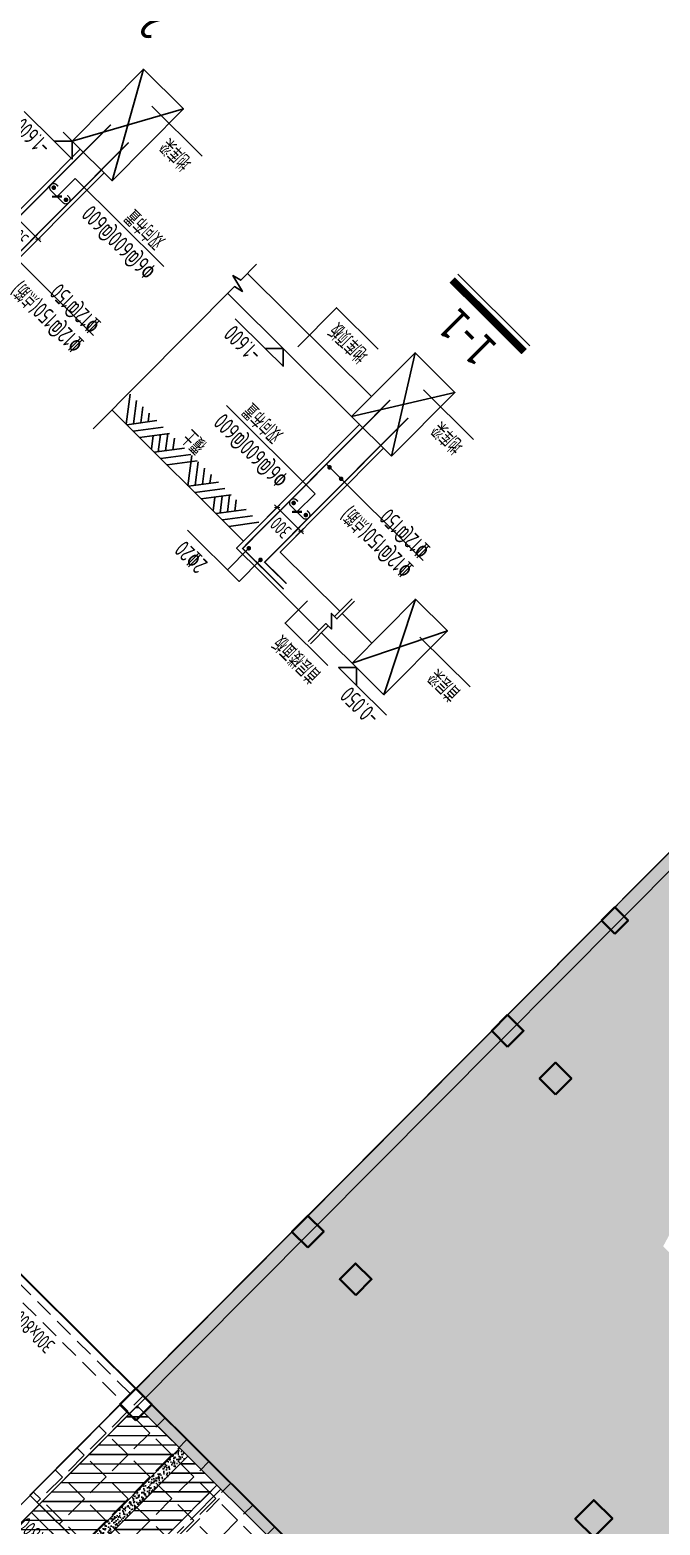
# Model space of a CAD drawing. Extents: x 517450926 to 520131079, y 3499134486 to 3500888201.
# Drawn here: x 518821723 to 518838516, y 3499984341 to 3500024198 of the extents above; entities that cross this region are included whole.
import ezdxf
from ezdxf.enums import TextEntityAlignment as Align

# ---------------------------------------------------------------- set-up
doc = ezdxf.new("R2010")
doc.units = 0
doc.header["$LTSCALE"] = 1000
doc.header["$MEASUREMENT"] = 0
doc.linetypes.add('CENTER', pattern=[2, 1.25, -0.25, 0.25, -0.25])
doc.linetypes.add('DASHED', pattern=[0.75, 0.5, -0.25])
doc.layers.get('0').update_dxf_attribs({"linetype": 'CONTINUOUS'})
doc.layers.get('Defpoints').update_dxf_attribs({"color": 2, "linetype": 'CONTINUOUS'})
for name, color, linetype in [('__附着_A10-23平面图_TEN25IWV_设计区$0$__附着_A10-23平面图_TEN25IWV_设计区$0$__附着_A10-2楼一层平面（剧场）_TEN25667_设计区$0$AD-LEVL-HIGH', 61, 'CONTINUOUS'), ('PUB_TITLE', 4, 'CONTINUOUS'), ('S_AXIS', 8, 'CENTER'), ('S_BEAM', 4, 'DASHED'), ('S_BEAM_TEXT_HORZ', 7, 'CONTINUOUS'), ('S_COLU', 2, 'CONTINUOUS'), ('S_DETL', 7, 'CONTINUOUS'), ('S_DETL_REIN', 1, 'CONTINUOUS'), ('S_DETL_TEXT', 161, 'CONTINUOUS'), ('S_DETL_THIN', 43, 'CONTINUOUS'), ('S_DETL_TOPC', 51, 'CONTINUOUS'), ('S_FLOR_ENHN', 91, 'DASHED'), ('S_PLAN_HACH', 254, 'CONTINUOUS'), ('S_PLAN_MIDL', 255, 'CONTINUOUS'), ('S_PLAN_THIK', 6, 'CONTINUOUS'), ('S_PLAN_TOPC', 7, 'CONTINUOUS'), ('S_WALL', 2, 'CONTINUOUS'), ('S_WALL_HACH', 30, 'CONTINUOUS')]:
    doc.layers.add(name, color=color, linetype=linetype)
doc.styles.add('__附着_A10-23平面图_TEN25IWV_设计区$0$__附着_A10-23平面图_TEN25IWV_设计区$0$__附着_A10-2楼一层平面（剧场）_TEN25667_设计区$0$TH-STYLE3', font='tssdeng', dxfattribs={"width": 0.7, "bigfont": 'tssdchn'})
doc.styles.add('TH-STYLE2', font='', dxfattribs={"width": 0.8})
doc.styles.add('TH-STYLE3', font='tssdeng.shx', dxfattribs={"width": 0.7, "bigfont": 'tssdchn.shx'})
doc.styles.add('样式 1', font='Tssdeng.shx', dxfattribs={"width": 0.7, "bigfont": 'Tssdchn.shx'})
doc.styles.get('TH-STYLE2').set_extended_font_data('STXihei')
doc.dimstyles.new('TSSD_100_100', dxfattribs={"dimtxt": 375, "dimasz": 100, "dimexe": 100, "dimexo": 0, "dimgap": 125, "dimtad": 1, "dimdec": 1, "dimdsep": 46, "dimtxsty": 'TH-STYLE3', "dimblk": 'ARCHTICK', "dimcen": -100, "dimdle": 100, "dimclrt": 7, "dimadec": 0, "dimazin": 0, "dimtfac": 1, "dimtdec": 1, "dimtix": 1, "dimtmove": 2, "dimatfit": 3, "dimldrblk": 'ARCHTICK', "dimfxl": 500, "dimfxlon": 1, "dimtolj": 1, "dimtzin": 0, "dimarcsym": 0})
pattern_1 = [(180.1573, (518947873.56, 3499934061.14), (0.6863, -249.99906), [])]

# ---------------------------------------------------------------- blocks, each defined once
blk = doc.blocks.new('_ArchTick')
at = {"color": 0, "const_width": 0.25}
blk.add_lwpolyline([(-0.53, -0.53), (0.53, 0.53)], dxfattribs=at)
blk = doc.blocks.new('*D532')
at = {"layer": 'Defpoints', "color": 0, "transparency": 16777216}
for p in [(518827758, 3500010914), (518828947, 3500010834), (518828396, 3500010279)]:
    blk.add_point(p, dxfattribs=at)
at = {"layer": 'S_PLAN_TOPC', "color": 0, "lineweight": -2, "transparency": 16777216}
for p, q in [((518827956, 3500011114), (518828379, 3500011539)), ((518828238, 3500011539), (518829018, 3500010763)), ((518828594, 3500010479), (518829017, 3500010904))]:
    blk.add_line(p, q, dxfattribs=at)
at = {"layer": 'S_PLAN_TOPC', "color": 0, "lineweight": -2, "transparency": 16777216, "xscale": 100, "yscale": 100, "zscale": 100}
for p, rotation in [((518828309, 3500011468), 135.1572922659514), ((518828947, 3500010834), 315.1572922659514)]:
    blk.add_blockref('_ArchTick', p, dxfattribs=dict(at, rotation=rotation))
at = {"layer": 'S_PLAN_TOPC', "color": 7, "transparency": 16777216, "insert": (518828407, 3500010929), "char_height": 375, "attachment_point": 5, "rotation": 135.1573, "style": 'TH-STYLE3'}
blk.add_mtext('\\A1;300', dxfattribs=at)
blk = doc.blocks.new('*D533')
at = {"layer": 'Defpoints', "color": 0, "transparency": 16777216}
for p in [(518820755, 3500018703), (518821944, 3500018623), (518821393, 3500018069)]:
    blk.add_point(p, dxfattribs=at)
at = {"layer": 'S_PLAN_TOPC', "color": 0, "lineweight": -2, "transparency": 16777216}
for p, q in [((518820953, 3500018903), (518821376, 3500019328)), ((518821235, 3500019328), (518822015, 3500018552)), ((518821592, 3500018268), (518822015, 3500018694))]:
    blk.add_line(p, q, dxfattribs=at)
at = {"layer": 'S_PLAN_TOPC', "color": 0, "lineweight": -2, "transparency": 16777216, "xscale": 100, "yscale": 100, "zscale": 100}
for p, rotation in [((518821306, 3500019258), 135.1572922659514), ((518821944, 3500018623), 315.1572922659514)]:
    blk.add_blockref('_ArchTick', p, dxfattribs=dict(at, rotation=rotation))
at = {"layer": 'S_PLAN_TOPC', "color": 7, "transparency": 16777216, "insert": (518821405, 3500018719), "char_height": 375, "attachment_point": 5, "rotation": 135.1573, "style": 'TH-STYLE3'}
blk.add_mtext('\\A1;300', dxfattribs=at)
blk = doc.blocks.new('d')
at = {"const_width": 50}
blk.add_lwpolyline([(-25, 0, 1), (25, 0, 1)], format="xyb", close=True, dxfattribs=at)
blk = doc.blocks.new('*U66')
for p, q in [((0, 0), (900, 0)), ((900, 450), (2400, 450))]:
    blk.add_line(p, q)
blk.add_lwpolyline([(900, 450), (450, 0), (0, 450), (900, 450)], close=True)
at = {"style": '__附着_A10-23平面图_TEN25IWV_设计区$0$__附着_A10-23平面图_TEN25IWV_设计区$0$__附着_A10-2楼一层平面（剧场）_TEN25667_设计区$0$TH-STYLE3', "width": 0.7}
blk.add_attdef('标高', (900, 600), '', height=450, dxfattribs=at)
blk = doc.blocks.new('tc')
for p, q in [((-307, -402), (0, 0)), ((-157, -402), (150, 0)), ((-7, -402), (300, 0)), ((342, -402), (649, 0)), ((509, -183), (369, 0)), ((492, -402), (799, 0)), ((642, -402), (949, 0)), ((1268, -402), (960, 0)), ((359, -379), (184, -151)), ((434, -281), (259, -53)), ((968, -402), (805, -189)), ((1118, -402), (880, -91)), ((226, -402), (109, -249)), ((818, -402), (730, -287))]:
    blk.add_line(p, q)

msp = doc.modelspace()

# ---------------------------------------------------------------- hatches: boundary and pattern name
at = {"layer": 'S_PLAN_HACH', "transparency": 33554636}
h = msp.add_hatch(dxfattribs=at)
h.set_pattern_fill('GRASS', color=256, scale=1200)
h.set_pattern_definition([(225.1573, (518960598.3, 3499931740.6), (3.2943, -1199.9955), [225, -1472.056]), (180.1573, (518960598.3, 3499931740.6), (3.294, -1199.9955), [225, -975]), (270.1573, (518960598.3, 3499931740.6), (1199.9955, 3.294), [225, -975])])
h.paths.add_polyline_path([(518892544.8748, 3499885019.7634), (518939602.9066, 3499932336.881), (518853937.5881, 3500017533.1375), (518824544.1408, 3499987977.8597), (518807066.1688, 3500005360.1205), (518789401.5894, 3499987598.2858)])
h.paths.add_polyline_path([(518872383.4689, 3499960991.5445), (518891070.2863, 3499979781.2453), (518855015.3322, 3500015638.7799), (518847251.4884, 3500007832.191), (518838598.1342, 3499991771.1928), (518852857.0353, 3499977590.3665), (518854267.3612, 3499979008.4572)], flags=16)
h.paths.add_polyline_path([(518888567.9664, 3499899623.5165), (518900414.707, 3499911535.4813), (518891126.2134, 3499920773.1156), (518893488.5092, 3499923148.4174), (518869522.7777, 3499946982.9241), (518867654.0959, 3499945103.9541), (518861556.3062, 3499951168.3553), (518807066.174, 3500005360.1257), (518800155.5795, 3499998411.4796), (518821356.0322, 3499977327.1103), (518815432.6637, 3499971371.1297), (518847091.5418, 3499939885.6003), (518845116.4659, 3499937899.6503), (518870642.7117, 3499912514.413), (518873110.7821, 3499914996.0718)], flags=16)
h.paths.add_polyline_path([(518874461.3489, 3499912242.5323), (518872405.6134, 3499914287.0126), (518873110.7865, 3499914996.068), (518875166.522, 3499912951.5877)], flags=16)
h.paths.add_polyline_path([(518845399.1472, 3499938183.8983), (518844584.388, 3499938994.1963), (518846276.7773, 3499940695.9031), (518847091.5366, 3499939885.6051)], flags=16)
h.paths.add_polyline_path([(518815855.7722, 3499971796.5679), (518801852.1079, 3499985723.5421), (518807352.3678, 3499991254.0846), (518821356.0321, 3499977327.1104)], flags=16)
h.paths.add_polyline_path([(518831979.7124, 3499945253.2983), (518814501.748, 3499962635.5655), (518819473.3335, 3499967634.5233), (518836951.3, 3499950252.2566)], flags=16)
h.paths.add_polyline_path([(518884612.8759, 3499962297.9147), (518884010.1874, 3499962897.3031), (518895398.5686, 3499974348.3849), (518934147.8949, 3499935811.2312), (518916025.2078, 3499917588.7667), (518907729.3777, 3499925839.1729), (518908505.0569, 3499926619.1228), (518905739.7801, 3499929369.2582), (518904963.8211, 3499928589.0269), (518877276.1614, 3499956126.2018), (518882740.8942, 3499961621.0216), (518883343.5826, 3499961021.6331)], flags=16)
h.paths.add_polyline_path([(518883343.5827, 3499961021.6331), (518882882.7032, 3499961479.989), (518884151.9965, 3499962756.2706), (518884612.8759, 3499962297.9146)], flags=16)
at = {"layer": 'S_PLAN_HACH', "transparency": 33554559}
h = msp.add_hatch(dxfattribs=at)
h.set_pattern_fill('ANGLE', color=256, scale=3000)
h.set_pattern_definition([(135.1573, (518630193.4, 3500156019.2), (-581.7594, -584.9624), [600, -225]), (225.1573, (518630193.4, 3500156019.2), (584.9624, -581.7594), [600, -225])])
h.paths.add_polyline_path([(518852708.7693, 3499954326.0588), (518821723.4892, 3499985141.6785), (518824544.1774, 3499987977.8965), (518855529.4575, 3499957162.2768)])
h = msp.add_hatch(dxfattribs=at)
h.set_pattern_fill('ANSI31', color=256, scale=2000)
h.set_pattern_definition(pattern_1)
h.paths.add_polyline_path([(518818128.5171, 3499981030.5746), (518819262.9891, 3499979902.3144), (518825715.2662, 3499986390.1157), (518824580.7943, 3499987518.3758)])
h = msp.add_hatch(dxfattribs=at)
h.set_pattern_fill('ANSI31', color=256, scale=2000)
h.set_pattern_definition(pattern_1)
h.paths.add_polyline_path([(518820255.6548, 3499978915.0874), (518819475.7054, 3499979690.7662), (518825927.9809, 3499986178.5657), (518826707.9303, 3499985402.8869)])
at = {"layer": 'S_WALL_HACH', "transparency": 33554636}
h = msp.add_hatch(dxfattribs=at)
h.set_pattern_fill('AR-CONC', color=256, scale=30)
h.set_pattern_definition([(185.15729, (518630193.41, 3500156019.2), (-139.29585, 165.08382), [22.5, -247.5]), (130.15729, (518630193.41, 3500156019.2), (-129.6111, -189.35418), [18, -198]), (235.60874, (518630181.8, 3500156032.96), (-268.90695, -24.27036), [19.12206, -210.34263]), (181.34149, (518630151.1, 3500155976.66), (-192.00132, 260.9819), [33.75, -371.25]), (231.79293, (518630135.1, 3500155998.4), (-404.889, -9.48158), [28.6831, -315.51413]), (126.34146, (518630151.1, 3500155976.66), (-404.889, -9.4816), [27, -297]), (156.15729, (518630140.4, 3500156008.45), (-41.79667, 211.91753), [22.5, -247.5]), (101.15729, (518630140.4, 3500156008.45), (-205.16116, -102.77619), [18, -198]), (206.60874, (518630136.92, 3500156026.11), (-246.95782, 109.14134), [19.12206, -210.34263]), (172.657292, (518630193.41, 3500156019.205), (-73.009887, -68.238644), [0, -195.6, 0, -201, 0, -198.75]), (142.657292, (518630193.41, 3500156019.21), (-139.39582, -28.244667), [0, -114.6, 0, -191.1, 0, -75.75]), (102.657292, (518630240.85, 3500155972.03), (-108.77983, 117.727264), [0, -75, 0, -234, 0, -310.5]), (92.65729, (518630262.12, 3500155950.88), (-145.22872, 102.07869), [0, -97.5, 0, -155.4, 0, -220.5])])
h.paths.add_polyline_path([(518855529.4575, 3499957162.2768), (518824969.6046, 3499987554.7987), (518824758.0557, 3499987342.0851), (518855317.9086, 3499956949.5632)])
h = msp.add_hatch(dxfattribs=at)
h.set_pattern_fill('AR-CONC', color=256, scale=30)
h.set_pattern_definition([(185.15729, (518580465.34, 3500201314.47), (-139.29585, 165.08382), [22.5, -247.5]), (130.15729, (518580465.34, 3500201314.47), (-129.6111, -189.35418), [18, -198]), (235.60874, (518580453.73, 3500201328.23), (-268.90695, -24.27036), [19.12206, -210.34263]), (181.34149, (518580423.03, 3500201271.93), (-192.00132, 260.9819), [33.75, -371.25]), (231.79293, (518580407.03, 3500201293.68), (-404.889, -9.48158), [28.6831, -315.51413]), (126.34146, (518580423.03, 3500201271.93), (-404.889, -9.4816), [27, -297]), (156.15729, (518580412.33, 3500201303.72), (-41.79667, 211.91753), [22.5, -247.5]), (101.15729, (518580412.33, 3500201303.72), (-205.16116, -102.77619), [18, -198]), (206.60874, (518580408.85, 3500201321.38), (-246.95782, 109.14134), [19.12206, -210.34263]), (172.657292, (518580465.336, 3500201314.47), (-73.009887, -68.238644), [0, -195.6, 0, -201, 0, -198.75]), (142.657292, (518580465.34, 3500201314.47), (-139.39582, -28.244667), [0, -114.6, 0, -191.1, 0, -75.75]), (102.657292, (518580512.77, 3500201267.295), (-108.77983, 117.727264), [0, -75, 0, -234, 0, -310.5]), (92.65729, (518580534.04, 3500201246.14), (-145.22872, 102.07869), [0, -97.5, 0, -155.4, 0, -220.5])])
h.paths.add_polyline_path([(518825927.9809, 3499986178.5657), (518825715.2662, 3499986390.1157), (518823211.9014, 3499983872.9682), (518823424.6161, 3499983661.4182)])

# ---------------------------------------------------------------- linework, layer by layer
at = {"layer": 'S_AXIS'}
msp.add_line((518820362.01, 3499978809.3112), (518826814.2872, 3499985297.1126), dxfattribs=at)
at = {"layer": 'S_BEAM', "linetype": 'ByBlock'}
for p, q in [((518823911.356, 3500020175.5061), (518824751.7279, 3500023147.6728)), ((518822847.788, 3500021233.2504), (518825815.2959, 3500022089.9284)), ((518831358.5461, 3500012833.0941), (518831987.3692, 3500015592.5473)), ((518830294.9782, 3500013890.8385), (518833050.9371, 3500014534.8029)), ((518831158.4887, 3500006473.9422), (518832000.0253, 3500009021.8464)), ((518832850.8797, 3500008175.6509), (518830307.6343, 3500007320.1377))]:
    msp.add_line(p, q, dxfattribs=at)
at = {"layer": 'S_BEAM'}
for p, q in [((518819937.2876, 3499991854.3146), (518824191.5333, 3499987623.3631)), ((518824403.0822, 3499987836.0766), (518820148.8365, 3499992067.0282)), ((518824098.7911, 3499982779.3826), (518826707.9304, 3499985402.887)), ((518824311.5047, 3499982567.8338), (518826920.644, 3499985191.3381)), ((518821760.1062, 3499984682.1579), (518822788.2219, 3499983659.6716)), ((518822999.7708, 3499983872.3852), (518821971.655, 3499984894.8715))]:
    msp.add_line(p, q, dxfattribs=at)
at = {"layer": 'S_BEAM', "linetype": 'ByBlock'}
for points in [[(518823911.356, 3500020175.5061), (518822847.788, 3500021233.2504), (518824751.7279, 3500023147.6728), (518825815.2959, 3500022089.9284)], [(518831358.5461, 3500012833.0941), (518830294.9782, 3500013890.8385), (518831987.3692, 3500015592.5473), (518833050.9371, 3500014534.8029)], [(518831158.4887, 3500006473.9422), (518830307.6343, 3500007320.1377), (518832000.0253, 3500009021.8464), (518832850.8797, 3500008175.6509)]]:
    msp.add_lwpolyline(points, close=True, dxfattribs=at)
at = {"layer": 'S_COLU', "linetype": 'ByBlock', "lineweight": 35}
for points in [[(518837309.5311, 3500000104.4759), (518836955.0084, 3500000457.0573), (518837307.5899, 3500000811.58), (518837662.1126, 3500000458.9985)], [(518834454.0094, 3499997091.4214), (518834028.5822, 3499997514.5192), (518834451.68, 3499997939.9464), (518834877.1071, 3499997516.8486)], [(518835730.2909, 3499995822.1282), (518835304.8638, 3499996245.2259), (518835727.9615, 3499996670.6531), (518836153.3887, 3499996247.5554)], [(518829130.066, 3499991738.166), (518828704.6388, 3499992161.2638), (518829127.7366, 3499992586.691), (518829553.1638, 3499992163.5932)], [(518830406.3475, 3499990468.8729), (518829980.9203, 3499990891.9706), (518830404.018, 3499991317.3978), (518830829.4452, 3499990894.3001)], [(518824546.4702, 3499987129.3348), (518824121.0431, 3499987552.4325), (518824544.1408, 3499987977.8597), (518824969.568, 3499987554.762)], [(518836752.6944, 3499984016.2428), (518836256.3606, 3499984509.8548), (518836749.9725, 3499985006.1886), (518837246.3063, 3499984512.5767)]]:
    msp.add_lwpolyline(points, close=True, dxfattribs=at)
at = {"layer": 'S_DETL'}
for points in [[(518820419.6348, 3500017089.9942), (518820948.507, 3500017621.7782), (518823698.6424, 3500020387.0549), (518823060.5016, 3500021021.7016), (518819781.494, 3500017724.6409), (518820419.6348, 3500017089.9942)], [(518830823.8503, 3500014422.6225), (518827523.3928, 3500017705.0084)], [(518830294.9782, 3500013890.8385), (518826994.5206, 3500017173.2244)], [(518829981.6705, 3500008702.0769), (518828395.6971, 3500010279.3663), (518831145.8325, 3500013044.643), (518830507.6917, 3500013679.2896), (518827228.6842, 3500010382.2289), (518827866.8249, 3500009747.5823)], [(518829431.8096, 3500008191.1667), (518827866.8249, 3500009747.5823)], [(518830836.5065, 3500007851.9216), (518830044.6365, 3500008639.4557)], [(518830665.3421, 3500006964.3885), (518829494.7757, 3500008128.5455)]]:
    msp.add_lwpolyline(points, dxfattribs=at)
at = {"layer": 'S_DETL_REIN', "const_width": 38.4}
for points in [[(518824357.0243, 3500021197.9634), (518820423.4539, 3500017242.7361), (518819944.8483, 3500017718.721), (518823878.4187, 3500021673.9484)], [(518831325.6089, 3500014331.5365), (518827392.0384, 3500010376.3091), (518828484.0586, 3500009290.2683)], [(518831804.2144, 3500013855.5515), (518827980.4376, 3500010010.7223), (518828560.602, 3500009433.7346)]]:
    msp.add_lwpolyline(points, dxfattribs=at)
at = {"layer": 'S_DETL_REIN', "const_width": 34.56}
for points in [[(518822717.4687, 3500019789.3504), (518822768.51, 3500019738.5886, -0.8941456832), (518822615.1476, 3500019584.3819), (518822274.4253, 3500019923.2386, -0.8941456832), (518822427.7876, 3500020077.4453), (518822476.4344, 3500020029.0649)], [(518829109.0787, 3500011385.5467), (518829160.12, 3500011334.7849, -0.8941456832), (518829006.7576, 3500011180.5782), (518828666.0353, 3500011519.4349, -0.8941456832), (518828819.3976, 3500011673.6416), (518828868.0444, 3500011625.2612)]]:
    msp.add_lwpolyline(points, format="xyb", dxfattribs=at)
at = {"layer": 'S_DETL_TEXT'}
for p, q in [((518825291.9825, 3500017888.9217), (518822928.7872, 3500020239.1773)), ((518820839.8951, 3500018618.6957), (518823417.8013, 3500016054.9049)), ((518826958.2326, 3500014184.6041), (518829321.4279, 3500011834.3485)), ((518829623.942, 3500012620.5008), (518832201.8482, 3500010056.7099))]:
    msp.add_line(p, q, dxfattribs=at)
for points in [[(518824974.5365, 3500022160.398), (518826309.3811, 3500020832.8623)], [(518822928.7872, 3500020239.1773), (518822447.1359, 3500019754.8742)], [(518828864.7202, 3500015753.2134), (518829897.4511, 3500016791.6301), (518831005.129, 3500015690.0173)], [(518832210.1777, 3500014605.2725), (518833545.0224, 3500013277.7368)], [(518829321.4279, 3500011834.3485), (518828839.7766, 3500011350.0455)], [(518827868.1952, 3500010069.9653), (518827296.8879, 3500009495.5126), (518825924.5979, 3500010860.2886)], [(518827556.8845, 3500010379.5714), (518826985.5772, 3500009805.1187)], [(518829117.7296, 3500008980.8992), (518828524.1842, 3500008384.0861), (518829658.2195, 3500007256.2602)], [(518832116.699, 3500008012.7572), (518833451.5437, 3500006685.2215)]]:
    msp.add_lwpolyline(points, dxfattribs=at)
for points, const_width in [([(518822581.6989, 3500019755.3873), (518822313.6487, 3500019752.2997)], 60), ([(518828974.3396, 3500011350.5585), (518828706.2894, 3500011347.471)], 60), ([(518828929.1267, 3500011351.0746), (518828750.4265, 3500011349.0163)], 40)]:
    msp.add_lwpolyline(points, dxfattribs=dict(at, const_width=const_width))
at = {"layer": 'S_DETL_THIN'}
for points in [[(518823405.1335, 3500013564.0753), (518827174.4944, 3500017354.1891), (518827386.5801, 3500017227.7282), (518827131.3332, 3500017650.5045), (518827343.4189, 3500017524.0437), (518827765.7303, 3500017948.6801)], [(518829140.3449, 3500007898.0973), (518829610.0042, 3500008370.3424), (518829756.925, 3500008224.2262), (518829755.7757, 3500008642.8504), (518829902.6964, 3500008496.7341), (518830372.3558, 3500008968.9793)], [(518829839.7304, 3500008559.3554), (518830309.3898, 3500009031.6005)], [(518829203.3109, 3500007835.476), (518829672.9703, 3500008307.7211)]]:
    msp.add_lwpolyline(points, dxfattribs=at)
at = {"layer": 'S_DETL_TOPC'}
for p, q in [((518833127.6607, 3500017683.4893), (518835045.5051, 3500015776.1461)), ((518823904.991, 3500014066.6849), (518827418.1622, 3500010572.7502))]:
    msp.add_line(p, q, dxfattribs=at)
at = {"layer": 'S_DETL_TOPC', "const_width": 200}
msp.add_lwpolyline([(518834894.3195, 3500015624.1282), (518832976.4751, 3500017531.4714)], dxfattribs=at)
at = {"layer": 'S_FLOR_ENHN', "linetype": 'ByBlock', "const_width": 50}
msp.add_lwpolyline([(518888567.9664, 3499899623.5165), (518900414.707, 3499911535.4813), (518891126.2134, 3499920773.1156), (518893488.5092, 3499923148.4174), (518869522.7777, 3499946982.9241), (518867654.0959, 3499945103.9541), (518861556.3062, 3499951168.3553), (518807066.174, 3500005360.1257), (518800155.5795, 3499998411.4796), (518821356.0322, 3499977327.1103), (518815432.6637, 3499971371.1297), (518847091.5418, 3499939885.6003), (518845116.4659, 3499937899.6503), (518870642.7117, 3499912514.413), (518873110.7821, 3499914996.0718)], close=True, dxfattribs=at)
at = {"layer": 'S_PLAN_HACH'}
msp.add_lwpolyline([(518852708.7693, 3499954326.0588), (518821723.4892, 3499985141.6785), (518824544.1774, 3499987977.8965), (518855529.4575, 3499957162.2768)], close=True, dxfattribs=at)
at = {"layer": 'S_PLAN_MIDL'}
msp.add_lwpolyline([(518892544.8748, 3499885019.7634), (518939602.9066, 3499932336.881), (518853937.5881, 3500017533.1375), (518824544.1408, 3499987977.8597), (518807066.1688, 3500005360.1205), (518789401.5894, 3499987598.2858), (518892544.8748, 3499885019.7634)], dxfattribs=at)
at = {"layer": 'S_PLAN_THIK'}
for points in [[(518818128.5171, 3499981030.5746), (518819262.9891, 3499979902.3144), (518825715.2662, 3499986390.1157), (518824580.7943, 3499987518.3758)], [(518820255.6548, 3499978915.0874), (518819475.7054, 3499979690.7662), (518825927.9809, 3499986178.5657), (518826707.9303, 3499985402.8869)]]:
    msp.add_lwpolyline(points, close=True, dxfattribs=at)
for points in [[(518822788.2218, 3499983659.6717), (518821760.1062, 3499984682.1579)], [(518822999.7707, 3499983872.3853), (518821971.655, 3499984894.8715)]]:
    msp.add_lwpolyline(points, dxfattribs=at)
at = {"layer": 'S_WALL'}
msp.add_lwpolyline([(518791103.2981, 3499985905.895), (518802104.0932, 3499996967.2567), (518817880.3514, 3499981277.3817), (518852186.5276, 3500015772.436), (518860056.9305, 3500007945.1276), (518861807.9739, 3500009705.8419), (518862056.1402, 3500009459.0387), (518860058.2894, 3500007450.1547), (518852187.8864, 3500015277.4631), (518817881.7102, 3499980782.4088), (518802105.4521, 3499996472.2839), (518791351.4639, 3499985659.0879)], close=True, dxfattribs=at)
at = {"layer": 'S_WALL', "linetype": 'ByBlock'}
for points in [[(518855529.4575, 3499957162.2768), (518824969.6046, 3499987554.7987), (518824758.0557, 3499987342.0851), (518855317.9086, 3499956949.5632)], [(518825927.9809, 3499986178.5657), (518825715.2662, 3499986390.1157), (518823211.9014, 3499983872.9682), (518823424.6161, 3499983661.4182)]]:
    msp.add_lwpolyline(points, close=True, dxfattribs=at)

# ---------------------------------------------------------------- block references
at = {"layer": '__附着_A10-23平面图_TEN25IWV_设计区$0$__附着_A10-23平面图_TEN25IWV_设计区$0$__附着_A10-2楼一层平面（剧场）_TEN25667_设计区$0$AD-LEVL-HIGH'}
ref = msp.add_blockref('*U66', (518823087.0908, 3500020995.258), dxfattribs=dict(at, xscale=0.7500000000000003, yscale=0.7500000000000003, zscale=0.7500000000000003, rotation=135.1572923035748))
ref.add_attrib('标高', '-1.600', (518822311.9442, 3500021131.504), dxfattribs={"layer": '0', "height": 450, "rotation": 135.15728013, "style": '__附着_A10-23平面图_TEN25IWV_设计区$0$__附着_A10-23平面图_TEN25IWV_设计区$0$__附着_A10-2楼一层平面（剧场）_TEN25667_设计区$0$TH-STYLE3', "width": 0.7})
ref = msp.add_blockref('*U66', (518828707.7393, 3500015469.3864), dxfattribs=dict(at, xscale=0.7500000000000003, yscale=0.7500000000000003, zscale=0.7500000000000003, rotation=135.1572923035748))
ref.add_attrib('标高', '-1.600', (518827932.5928, 3500015605.6324), dxfattribs={"layer": '0', "height": 450, "rotation": 135.15729297, "style": '__附着_A10-23平面图_TEN25IWV_设计区$0$__附着_A10-23平面图_TEN25IWV_设计区$0$__附着_A10-2楼一层平面（剧场）_TEN25667_设计区$0$TH-STYLE3', "width": 0.7})
ref = msp.add_blockref('*U66', (518830187.8346, 3500007439.2813), dxfattribs=dict(at, xscale=-0.7500000000000003, yscale=0.7500000000000006, zscale=0.75, rotation=135.1572923156388))
ref.add_attrib('标高', '-0.050', (518831068.9825, 3500005928.3021), dxfattribs={"layer": '0', "height": 450, "rotation": 135.15729297, "style": '__附着_A10-23平面图_TEN25IWV_设计区$0$__附着_A10-23平面图_TEN25IWV_设计区$0$__附着_A10-2楼一层平面（剧场）_TEN25667_设计区$0$TH-STYLE3', "width": 0.7})
at = {"layer": 'S_DETL_REIN', "xscale": -1.2288, "yscale": 1.2288, "zscale": 1.2288, "rotation": 135.1572923035748}
for p in [(518822359.7513, 3500019991.7444), (518822684.8577, 3500019668.4182), (518829707.4474, 3500012537.4525), (518830016.3641, 3500012230.2273), (518828751.3613, 3500011587.9407), (518829076.4677, 3500011264.6144), (518827556.8845, 3500010379.5714), (518827868.1952, 3500010069.9653)]:
    msp.add_blockref('d', p, dxfattribs=at)
at = {"layer": 'S_DETL_TOPC', "xscale": 1.600000000000001, "yscale": 1.600000000000001, "zscale": 1.600000000000001, "rotation": 135.1572923035748}
for p in [(518825378.907, 3500012600.8394), (518827024.532, 3500010964.225)]:
    msp.add_blockref('tc', p, dxfattribs=at)

# ---------------------------------------------------------------- texts
at = {"layer": 'PUB_TITLE', "color": 7, "style": 'TH-STYLE2', "width": 0.8}
for s, rotation, p in [('2-2', 135.15728013, (518825712.5875, 3500024689.5395)), ('1-1', 135.15729297, (518834388.9213, 3500015983.0978))]:
    msp.add_text(s, height=900, rotation=rotation, dxfattribs=at).set_placement(p, align=Align.BOTTOM_LEFT)
at = {"layer": 'S_BEAM_TEXT_HORZ', "linetype": 'Continuous', "style": '样式 1', "width": 0.7}
for p in [(518821959.5784, 3499989633.4296), (518822115.7492, 3499984118.7084)]:
    msp.add_text('300x800', height=400, rotation=135.15728815, dxfattribs=at).set_placement(p, align=Align.CENTER)
at = {"layer": 'S_DETL_TEXT', "style": 'TH-STYLE3', "width": 0.7}
for s, rotation, p in [('地库梁', 135.15728013, (518826194.536, 3500020813.147)), ('%%13212@150(点筋)', 135.15728013, (518823282.3399, 3500015956.6814)), ('%%13212@150', 135.15728013, (518823732.9638, 3500016469.2408)), ('地库顶板', 135.15729297, (518830901.0923, 3500015687.2417)), ('地库梁', 135.15729297, (518833430.1772, 3500013258.0215)), ('覆土', 135.15729297, (518826569.069, 3500013265.0106)), ('%%13212@150(点筋)', 135.15729297, (518832066.3868, 3500009958.4865)), ('%%13212@150', 135.15729297, (518832517.0106, 3500010471.0459)), ('2%%13220', 135.15729297, (518826581.8756, 3500010083.6347)), ('首层楼面板', 135.15729297, (518829616.143, 3500007143.1945)), ('首层梁', 135.15729297, (518833336.6985, 3500006665.5061))]:
    msp.add_text(s, height=450, rotation=rotation, dxfattribs=at).set_placement(p, align=Align.BOTTOM_LEFT)
for s, p in [('%%1306@600@600', (518823382.1087, 3500019557.1434)), ('双向布置', (518824522.825, 3500019462.5865)), ('双向布置', (518827660.2862, 3500014295.1135)), ('%%1306@600@600', (518826901.6632, 3500014009.6691))]:
    msp.add_text(s, height=450, rotation=135.15729297, dxfattribs=at).set_placement(p, align=Align.RIGHT)

# ---------------------------------------------------------------- dimensions: what is measured, and where the dimension line sits
at = {"layer": 'S_PLAN_TOPC'}
for base, p1, p2, picture, middle in [((518821944.102, 3500018622.8546), (518820754.8097, 3500018703.3152), (518821392.9505, 3500018068.6686), '*D533', (518821404.6682, 3500018718.6013)), ((518828946.8487, 3500010833.5523), (518827757.5564, 3500010914.0129), (518828395.6971, 3500010279.3663), '*D532', (518828407.4149, 3500010929.299))]:
    dim = msp.add_linear_dim(base=base, p1=p1, p2=p2, angle=135.15729227, text='300', dimstyle='TSSD_100_100', dxfattribs=at)
    dim.commit()
    dim.dimension.update_dxf_attribs({"geometry": picture, "text_midpoint": middle})

doc.saveas('drawing.dxf')
